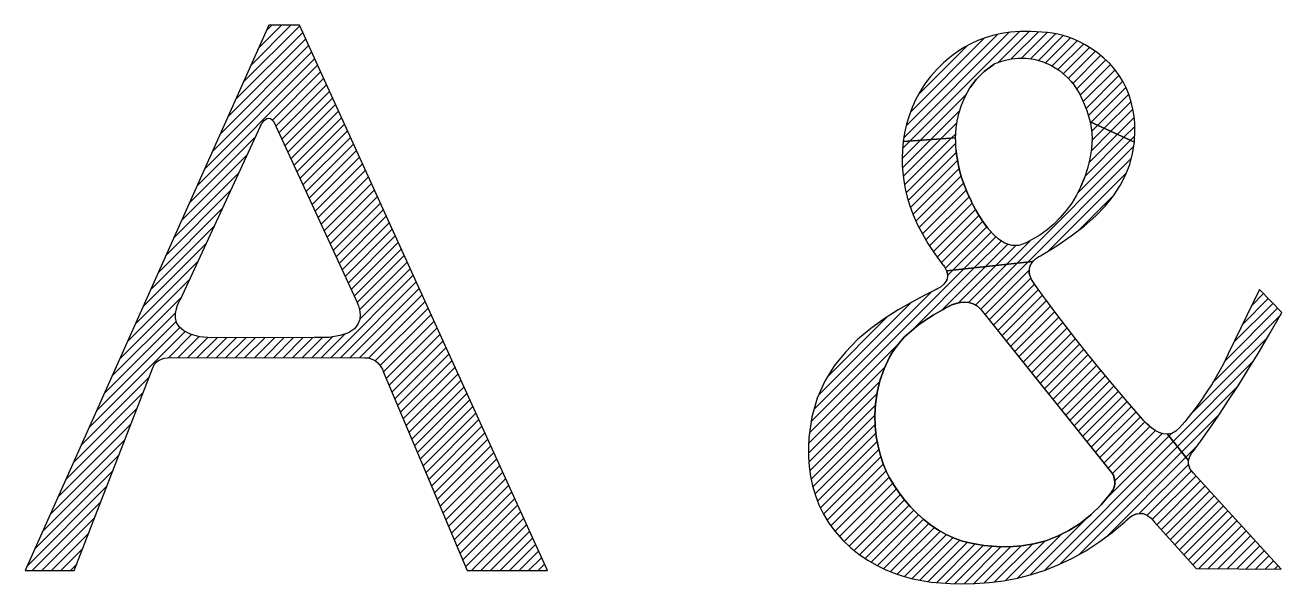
# Model space of a CAD drawing. Header units: millimetres. Extents: x 0 to 841, y 0 to 594.
# Drawn here: x 387.41 to 393.43, y 20.06 to 22.73 of the extents above; entities that cross this region are included whole.
import ezdxf

# ---------------------------------------------------------------- set-up
doc = ezdxf.new("R2010")
doc.units = ezdxf.units.MM
doc.header["$LTSCALE"] = 0.2
doc.layers.add('PTM', color=3, linetype='Continuous')
pattern_1 = [(45, (-113511.009, -7803.43), (-2.49451559, 2.49451559), [])]

# ---------------------------------------------------------------- blocks, each defined once
blk = doc.blocks.new('block森村-2')
at = {"linetype": 'Continuous'}
h = blk.add_hatch(dxfattribs=at)
h.set_pattern_fill('ANSI31', color=0, scale=1.111111, style=0)
h.set_pattern_definition(pattern_1)
h.paths.add_polyline_path([(8285.21, 993.73), (8286.33, 990.81), (8287.29, 987.82), (8288.06, 984.81), (8311.19, 974.27), (8311.47, 980.39), (8311.36, 984.07), (8311.02, 987.76), (8310.43, 991.44), (8309.58, 995.08), (8308.46, 998.68), (8307.06, 1002.19), (8305.36, 1005.62), (8303.34, 1008.95), (8301, 1012.15), (8298.31, 1015.2), (8295.27, 1018.09), (8291.87, 1020.8), (8288.64, 1023.04), (8285.54, 1024.95), (8282.55, 1026.55), (8279.64, 1027.9), (8276.81, 1028.99), (8274.01, 1029.86), (8271.25, 1030.55), (8268.49, 1031.06), (8265.71, 1031.45), (8262.89, 1031.71), (8260.01, 1031.89), (8257.06, 1032.02), (8251.56, 1032.02), (8246.44, 1031.66), (8241.68, 1030.97), (8237.25, 1029.97), (8233.13, 1028.73), (8229.31, 1027.25), (8225.77, 1025.59), (8222.48, 1023.76), (8219.42, 1021.81), (8216.57, 1019.78), (8213.92, 1017.69), (8211.44, 1015.59), (8207.87, 1012.19), (8204.63, 1008.56), (8201.74, 1004.73), (8199.17, 1000.72), (8196.93, 996.57), (8195.01, 992.3), (8193.4, 987.94), (8192.1, 983.52), (8191.1, 979.07), (8190.39, 974.6), (8217.76, 976.38), (8217.81, 978.68), (8218.05, 981.67), (8218.56, 985.22), (8219.44, 989.22), (8220.79, 993.52), (8222.7, 997.98), (8225.27, 1002.49), (8228.59, 1006.92), (8232.75, 1011.12), (8237.85, 1014.99), (8238.27, 1015.19), (8239.48, 1015.7), (8241.38, 1016.38), (8243.91, 1017.08), (8246.98, 1017.69), (8250.5, 1018.05), (8254.4, 1018.04), (8258.59, 1017.52), (8263, 1016.35), (8267.53, 1014.4), (8272.11, 1011.54), (8276.66, 1007.61), (8278.18, 1005.92), (8279.7, 1003.93), (8281.19, 1001.68), (8282.62, 999.2), (8283.97, 996.53)])
h = blk.add_hatch(dxfattribs=at)
h.set_pattern_fill('ANSI31', color=0, scale=1.111111, style=0)
h.set_pattern_definition(pattern_1)
h.paths.add_polyline_path([(8203.27, 921.18), (8206.85, 915.83), (8210.97, 910.34), (8211.36, 909.9), (8212, 909.01), (8212.55, 908.07), (8213.05, 906.96), (8258.17, 911.82), (8258.62, 912.37), (8259.6, 913.25), (8260.53, 913.93), (8261.32, 914.4), (8262.13, 914.82), (8270.59, 920), (8278.21, 925.19), (8284.95, 930.38), (8290.85, 935.57), (8295.94, 940.8), (8300.25, 946.1), (8303.81, 951.48), (8306.65, 956.97), (8308.81, 962.58), (8310.31, 968.34), (8311.19, 974.27), (8288.06, 984.81), (8288.63, 981.8), (8288.97, 978.85), (8289.06, 975.98), (8288.73, 970.64), (8287.96, 965.46), (8286.78, 960.45), (8285.21, 955.61), (8283.28, 950.98), (8281.01, 946.57), (8278.43, 942.39), (8275.58, 938.47), (8272.46, 934.79), (8269.12, 931.41), (8265.58, 928.33), (8261.86, 925.56), (8254.66, 921.57), (8250.81, 920.24), (8247.1, 920.28), (8243.57, 921.46), (8240.25, 923.53), (8237.18, 926.27), (8234.4, 929.42), (8231.94, 932.74), (8229.85, 936), (8228.15, 938.95), (8226.9, 941.36), (8226.12, 942.97), (8225.85, 943.57), (8223.92, 947.58), (8222.34, 951.48), (8221.05, 955.23), (8220.04, 958.77), (8219.26, 962.06), (8218.69, 965.06), (8218.3, 967.71), (8218.05, 969.99), (8217.91, 971.85), (8217.85, 973.23), (8217.84, 974.09), (8217.84, 974.38), (8217.8, 974.9), (8217.76, 976.38), (8190.39, 974.6), (8189.97, 970.16), (8189.83, 965.78), (8189.91, 962.04), (8190.17, 958.16), (8190.65, 954.11), (8191.39, 949.89), (8192.42, 945.5), (8193.78, 940.95), (8195.51, 936.25), (8197.64, 931.38)])
h = blk.add_hatch(dxfattribs=at)
h.set_pattern_fill('ANSI31', color=0, scale=1.111111, style=0)
h.set_pattern_definition(pattern_1)
h.paths.add_polyline_path([(8141.01, 819.92), (8140.79, 814.89), (8140.85, 809.82), (8141.22, 804.73), (8141.92, 799.65), (8142.99, 794.62), (8144.45, 789.62), (8146.33, 784.73), (8148.66, 779.93), (8151.47, 775.27), (8154.77, 770.76), (8158.61, 766.43), (8163.01, 762.3), (8167.4, 758.84), (8171.86, 755.81), (8176.38, 753.19), (8180.97, 750.93), (8185.63, 749.02), (8190.36, 747.46), (8195.16, 746.19), (8200.03, 745.19), (8204.97, 744.46), (8209.99, 743.95), (8215.08, 743.64), (8220.24, 743.51), (8227.81, 743.63), (8235.31, 744.16), (8242.74, 745.11), (8250.1, 746.51), (8257.39, 748.36), (8264.61, 750.71), (8271.75, 753.55), (8278.81, 756.91), (8285.8, 760.81), (8292.71, 765.26), (8299.53, 770.29), (8306.18, 775.84), (8307.41, 777.1), (8309.41, 778.68), (8312.18, 780.07), (8315.53, 780.4), (8318.12, 779.28), (8319.92, 777.87), (8321.69, 775.74), (8343.49, 751.5), (8387.9, 751.11), (8342.12, 801.38), (8340.32, 803.34), (8339.43, 806), (8339.57, 807.91), (8328.47, 821.68), (8326.27, 821.87), (8324.13, 822.57), (8322.12, 823.6), (8320.29, 824.85), (8318, 826.74), (8315.98, 828.89), (8315.47, 829.52), (8307.38, 838.81), (8299.76, 847.8), (8292.64, 856.4), (8286.08, 864.51), (8280.12, 872.03), (8274.81, 878.85), (8270.18, 884.89), (8266.3, 890.06), (8263.19, 894.24), (8260.92, 897.35), (8259.13, 899.83), (8257.51, 902.44), (8256.24, 905.67), (8256.52, 909.21), (8258.01, 911.81), (8213.05, 906.96), (8213.62, 904.94), (8213.22, 902.08), (8211.59, 899.94), (8209.86, 898.51), (8207.32, 897.1), (8201.76, 894.3), (8194.86, 890.64), (8187.71, 886.55), (8180.49, 881.97), (8173.37, 876.82), (8166.52, 871.05), (8160.12, 864.59), (8154.35, 857.4), (8149.38, 849.39), (8145.38, 840.52), (8142.53, 830.71)])
h.paths.add_polyline_path([(8175.72, 825.86), (8175.56, 831.51), (8175.89, 837.38), (8176.75, 843.41), (8178.23, 849.53), (8180.36, 855.73), (8183.23, 861.94), (8184.91, 864.83), (8186.8, 867.52), (8188.87, 870.07), (8191.11, 872.46), (8193.47, 874.69), (8195.92, 876.77), (8198.44, 878.71), (8200.98, 880.52), (8203.53, 882.21), (8206.04, 883.76), (8208.49, 885.21), (8210.84, 886.55), (8212.34, 887.54), (8215.29, 889.05), (8218.08, 889.99), (8220.2, 890.45), (8222.43, 890.63), (8224.71, 890.44), (8226.96, 889.77), (8229.14, 888.53), (8231.19, 886.62), (8300.21, 800.28), (8300.98, 797.62), (8300.9, 795.13), (8300.17, 792.76), (8298.96, 790.94), (8293.8, 784.85), (8288.41, 779.59), (8282.81, 775.1), (8277.01, 771.37), (8271.04, 768.37), (8264.91, 766.05), (8258.64, 764.37), (8252.25, 763.34), (8245.75, 762.88), (8239.18, 762.98), (8232.54, 763.6), (8225.85, 764.71), (8221.4, 765.83), (8217.06, 767.37), (8212.85, 769.31), (8208.78, 771.61), (8204.87, 774.22), (8201.14, 777.14), (8197.59, 780.3), (8194.25, 783.71), (8191.13, 787.3), (8188.24, 791.05), (8185.6, 794.94), (8183.23, 798.92), (8181.51, 802.33), (8179.89, 806.23), (8178.44, 810.59), (8177.22, 815.35), (8176.29, 820.45)], flags=16)
h = blk.add_hatch(dxfattribs=at)
h.set_pattern_fill('ANSI31', color=0, scale=1.111111, style=0)
h.set_pattern_definition(pattern_1)
h.paths.add_polyline_path([(8351.8, 848.04), (8348.96, 843.59), (8346.22, 839.55), (8343.64, 835.95), (8341.29, 832.83), (8339.22, 830.21), (8337.51, 828.11), (8336.2, 826.59), (8335.38, 825.65), (8335.09, 825.33), (8332.93, 823.27), (8330.72, 822.1), (8328.47, 821.68), (8339.57, 807.91), (8339.84, 809.04), (8340.23, 810.05), (8340.69, 810.94), (8341.14, 811.67), (8341.54, 812.22), (8341.83, 812.57), (8341.93, 812.68), (8342.38, 813.27), (8343.67, 815.03), (8345.75, 817.88), (8348.53, 821.78), (8351.96, 826.7), (8355.97, 832.56), (8360.48, 839.35), (8365.43, 846.99), (8370.76, 855.44), (8376.39, 864.65), (8382.26, 874.58), (8388.3, 885.15), (8376.69, 897.16), (8360.3, 863.55), (8357.53, 858.05), (8354.68, 852.86)])
at = {"color": 0, "linetype": 'Continuous'}
for p, q in [((7841.39, 996.43), (7876.46, 1031.5)), ((7845.43, 1005.45), (7874.9, 1034.92)), ((7849.46, 1014.48), (7870.3, 1035.31)), ((7853.5, 1023.5), (7865.31, 1035.31)), ((7857.54, 1032.53), (7860.32, 1035.31)), ((8246.44, 1031.66), (8241.68, 1030.97)), ((8251.56, 1032.02), (8246.44, 1031.66)), ((8257.06, 1032.02), (8251.56, 1032.02)), ((8260.01, 1031.89), (8257.06, 1032.02)), ((8262.89, 1031.71), (8260.01, 1031.89)), ((8265.71, 1031.45), (8262.89, 1031.71)), ((8268.49, 1031.06), (8265.71, 1031.45)), ((7837.35, 987.4), (7878.02, 1028.07)), ((8225.77, 1025.59), (8222.48, 1023.76)), ((8229.31, 1027.25), (8225.77, 1025.59)), ((8233.13, 1028.73), (8229.31, 1027.25)), ((8237.25, 1029.97), (8233.13, 1028.73)), ((8241.68, 1030.97), (8237.25, 1029.97)), ((8271.25, 1030.55), (8268.49, 1031.06)), ((8274.01, 1029.86), (8271.25, 1030.55)), ((8276.81, 1028.99), (8274.01, 1029.86)), ((8279.64, 1027.9), (8276.81, 1028.99)), ((8282.55, 1026.55), (8279.64, 1027.9)), ((8285.54, 1024.95), (8282.55, 1026.55)), ((8288.64, 1023.04), (8285.54, 1024.95)), ((7829.28, 969.35), (7881.15, 1021.21)), ((7833.32, 978.37), (7879.58, 1024.64)), ((8216.57, 1019.78), (8213.92, 1017.69)), ((8219.42, 1021.81), (8216.57, 1019.78)), ((8222.48, 1023.76), (8219.42, 1021.81)), ((8291.87, 1020.8), (8288.64, 1023.04)), ((8295.27, 1018.09), (8291.87, 1020.8)), ((7821.2, 951.29), (7884.27, 1014.36)), ((7825.24, 960.32), (7882.71, 1017.79)), ((8207.87, 1012.19), (8204.63, 1008.56)), ((8211.44, 1015.59), (8207.87, 1012.19)), ((8213.92, 1017.69), (8211.44, 1015.59)), ((8237.85, 1014.99), (8232.75, 1011.12)), ((8232.75, 1011.12), (8237.85, 1014.99)), ((8238.27, 1015.19), (8237.85, 1014.99)), ((8237.85, 1014.99), (8238.27, 1015.19)), ((8238.27, 1015.19), (8239.48, 1015.7)), ((8239.48, 1015.7), (8241.38, 1016.38)), ((8241.38, 1016.38), (8243.91, 1017.08)), ((8243.91, 1017.08), (8246.98, 1017.69)), ((8246.98, 1017.69), (8250.5, 1018.05)), ((8250.5, 1018.05), (8254.4, 1018.04)), ((8254.4, 1018.04), (8258.59, 1017.52)), ((8258.59, 1017.52), (8263, 1016.35)), ((8263, 1016.35), (8267.53, 1014.4)), ((8267.53, 1014.4), (8272.11, 1011.54)), ((8298.31, 1015.2), (8295.27, 1018.09)), ((8301, 1012.15), (8298.31, 1015.2)), ((8303.34, 1008.95), (8301, 1012.15)), ((7860.63, 985.73), (7885.83, 1010.93)), ((7862.46, 982.57), (7887.39, 1007.51)), ((8204.63, 1008.56), (8201.74, 1004.73)), ((8225.27, 1002.49), (8228.59, 1006.92)), ((8228.59, 1006.92), (8225.27, 1002.49)), ((8232.75, 1011.12), (8228.59, 1006.92)), ((8228.59, 1006.92), (8232.75, 1011.12)), ((8272.11, 1011.54), (8276.66, 1007.61)), ((8276.66, 1007.61), (8272.11, 1011.54)), ((8278.18, 1005.92), (8276.66, 1007.61)), ((8276.66, 1007.61), (8278.18, 1005.92)), ((8278.18, 1005.92), (8279.7, 1003.93)), ((8305.36, 1005.62), (8303.34, 1008.95)), ((8307.06, 1002.19), (8305.36, 1005.62)), ((7864.03, 979.15), (7888.95, 1004.08)), ((7865.6, 975.74), (7890.52, 1000.65)), ((8199.17, 1000.72), (8196.93, 996.57)), ((8201.74, 1004.73), (8199.17, 1000.72)), ((8222.7, 997.98), (8225.27, 1002.49)), ((8279.7, 1003.93), (8281.19, 1001.68)), ((8281.19, 1001.68), (8282.62, 999.2)), ((8282.62, 999.2), (8283.97, 996.53)), ((8308.46, 998.68), (8307.06, 1002.19)), ((8309.58, 995.08), (8308.46, 998.68)), ((7867.18, 972.32), (7892.08, 997.22)), ((7868.75, 968.91), (7893.64, 993.8)), ((8195.01, 992.3), (8193.4, 987.94)), ((8196.93, 996.57), (8195.01, 992.3)), ((8219.44, 989.22), (8220.79, 993.52)), ((8220.79, 993.52), (8222.7, 997.98)), ((8283.97, 996.53), (8285.21, 993.73)), ((8285.21, 993.73), (8286.33, 990.81)), ((8310.43, 991.44), (8309.58, 995.08)), ((7855.65, 984.65), (7856.28, 985.43)), ((7856.28, 985.43), (7857.01, 986.11)), ((7857.01, 986.11), (7857.81, 986.59)), ((7857.81, 986.59), (7858.68, 986.77)), ((7858.68, 986.77), (7859.6, 986.55)), ((7859.6, 986.55), (7860.55, 985.83)), ((7860.55, 985.83), (7861.51, 984.53)), ((7870.33, 965.49), (7895.2, 990.37)), ((7871.9, 962.08), (7896.76, 986.94)), ((8193.4, 987.94), (8192.1, 983.52)), ((8218.56, 985.22), (8219.44, 989.22)), ((8286.33, 990.81), (8287.29, 987.82)), ((8287.29, 987.82), (8288.06, 984.81)), ((8311.02, 987.76), (8310.43, 991.44)), ((8311.36, 984.07), (8311.02, 987.76)), ((7812.55, 892.08), (7854.41, 982.54)), ((7854.41, 982.54), (7854.5, 982.73)), ((7854.5, 982.73), (7854.74, 983.2)), ((7854.74, 983.2), (7855.13, 983.88)), ((7855.13, 983.88), (7855.65, 984.65)), ((7861.51, 984.53), (7862.48, 982.52)), ((7862.48, 982.52), (7904.17, 892.08)), ((7873.48, 958.67), (7898.32, 983.51)), ((7875.05, 955.25), (7899.89, 980.09)), ((8191.1, 979.07), (8190.39, 974.6)), ((8192.1, 983.52), (8191.1, 979.07)), ((8217.81, 978.68), (8218.05, 981.67)), ((8218.05, 981.67), (8218.56, 985.22)), ((8288.06, 984.81), (8288.63, 981.8)), ((8288.06, 984.81), (8311.19, 974.27)), ((8288.63, 981.8), (8288.97, 978.85)), ((8288.97, 978.85), (8289.06, 975.98)), ((8311.19, 974.27), (8311.47, 980.39)), ((8311.47, 980.39), (8311.36, 984.07)), ((7817.17, 942.27), (7851.8, 976.9)), ((7876.62, 951.84), (7901.45, 976.66)), ((7878.2, 948.42), (7903.01, 973.23)), ((8190.39, 974.6), (8189.97, 970.16)), ((8190.39, 974.6), (8217.76, 976.38)), ((8217.76, 976.38), (8217.81, 978.68)), ((8217.8, 974.9), (8217.76, 976.38)), ((8217.84, 974.38), (8217.8, 974.9)), ((8217.84, 974.09), (8217.84, 974.38)), ((8217.85, 973.23), (8217.84, 974.09)), ((8217.91, 971.85), (8217.85, 973.23)), ((8289.06, 975.98), (8288.73, 970.64)), ((8310.31, 968.34), (8311.19, 974.27)), ((7813.13, 933.24), (7847.51, 967.62)), ((7879.77, 945.01), (7904.57, 969.8)), ((7881.35, 941.59), (7906.13, 966.38)), ((8189.97, 970.16), (8189.83, 965.78)), ((8189.83, 965.78), (8189.91, 962.04)), ((8218.05, 969.99), (8217.91, 971.85)), ((8218.3, 967.71), (8218.05, 969.99)), ((8218.05, 969.99), (8218.3, 967.71)), ((8218.3, 967.71), (8218.69, 965.06)), ((8218.69, 965.06), (8218.3, 967.71)), ((8288.73, 970.64), (8287.96, 965.46)), ((8308.81, 962.58), (8310.31, 968.34)), ((7882.92, 938.18), (7907.69, 962.95)), ((7884.5, 934.76), (7909.26, 959.52)), ((8189.91, 962.04), (8190.17, 958.16)), ((8218.69, 965.06), (8219.26, 962.06)), ((8219.26, 962.06), (8218.69, 965.06)), ((8220.04, 958.77), (8219.26, 962.06)), ((8219.26, 962.06), (8220.04, 958.77)), ((8286.78, 960.45), (8285.21, 955.61)), ((8287.96, 965.46), (8286.78, 960.45)), ((8306.65, 956.97), (8308.81, 962.58)), ((7809.09, 924.21), (7843.21, 958.33)), ((7886.07, 931.35), (7910.82, 956.1)), ((7887.65, 927.93), (7912.38, 952.67)), ((8190.17, 958.16), (8190.65, 954.11)), ((8190.65, 954.11), (8191.39, 949.89)), ((8220.04, 958.77), (8221.05, 955.23)), ((8221.05, 955.23), (8220.04, 958.77)), ((8221.05, 955.23), (8222.34, 951.48)), ((8222.34, 951.48), (8221.05, 955.23)), ((8283.28, 950.98), (8285.21, 955.61)), ((8285.21, 955.61), (8283.28, 950.98)), ((8303.81, 951.48), (8306.65, 956.97)), ((7805.05, 915.19), (7838.91, 949.04)), ((7889.22, 924.52), (7913.94, 949.24)), ((8191.39, 949.89), (8192.42, 945.5)), ((8222.34, 951.48), (8223.92, 947.58)), ((8223.92, 947.58), (8222.34, 951.48)), ((8223.92, 947.58), (8225.85, 943.57)), ((8225.85, 943.57), (8223.92, 947.58)), ((8281.01, 946.57), (8278.43, 942.39)), ((8283.28, 950.98), (8281.01, 946.57)), ((8295.94, 940.8), (8300.25, 946.1)), ((8300.25, 946.1), (8303.81, 951.48)), ((7801.02, 906.16), (7834.61, 939.76)), ((7890.79, 921.1), (7915.5, 945.81)), ((7892.37, 917.69), (7917.06, 942.39)), ((8192.42, 945.5), (8193.78, 940.95)), ((8193.78, 940.95), (8195.51, 936.25)), ((8225.85, 943.57), (8226.12, 942.97)), ((8226.12, 942.97), (8225.85, 943.57)), ((8226.12, 942.97), (8226.9, 941.36)), ((8226.9, 941.36), (8226.12, 942.97)), ((8226.9, 941.36), (8228.15, 938.95)), ((8228.15, 938.95), (8226.9, 941.36)), ((8278.43, 942.39), (8275.58, 938.47)), ((8290.85, 935.57), (8295.94, 940.8)), ((7893.94, 914.27), (7918.63, 938.96)), ((7895.52, 910.86), (7920.19, 935.53)), ((8195.51, 936.25), (8197.64, 931.38)), ((8228.15, 938.95), (8229.85, 936)), ((8229.85, 936), (8228.15, 938.95)), ((8229.85, 936), (8231.94, 932.74)), ((8231.94, 932.74), (8229.85, 936)), ((8272.46, 934.79), (8269.12, 931.41)), ((8275.58, 938.47), (8272.46, 934.79)), ((8284.95, 930.38), (8290.85, 935.57)), ((7796.98, 897.14), (7830.31, 930.47)), ((7897.09, 907.44), (7921.75, 932.1)), ((7898.67, 904.03), (7923.31, 928.68)), ((8197.64, 931.38), (8203.27, 921.18)), ((8231.94, 932.74), (8234.4, 929.42)), ((8234.4, 929.42), (8231.94, 932.74)), ((8237.18, 926.27), (8234.4, 929.42)), ((8234.4, 929.42), (8237.18, 926.27)), ((8240.25, 923.53), (8237.18, 926.27)), ((8265.58, 928.33), (8261.86, 925.56)), ((8269.12, 931.41), (8265.58, 928.33)), ((8278.21, 925.19), (8284.95, 930.38)), ((7792.94, 888.11), (7826.01, 921.18)), ((7900.24, 900.62), (7924.87, 925.25)), ((7901.81, 897.2), (7926.43, 921.82)), ((8203.27, 921.18), (8206.85, 915.83)), ((8243.57, 921.46), (8240.25, 923.53)), ((8247.1, 920.28), (8243.57, 921.46)), ((8250.81, 920.24), (8247.1, 920.28)), ((8254.66, 921.57), (8250.81, 920.24)), ((8261.86, 925.56), (8254.66, 921.57)), ((8262.07, 914.78), (8270.59, 920)), ((8270.59, 920), (8278.21, 925.19)), ((7903.39, 893.79), (7928, 918.39)), ((7905, 890.41), (7929.56, 914.97)), ((8206.85, 915.83), (8210.97, 910.34)), ((8258.62, 912.37), (8259.6, 913.25)), ((8259.6, 913.25), (8260.53, 913.93)), ((8260.53, 913.93), (8261.32, 914.4)), ((8261.32, 914.4), (8261.86, 914.68)), ((8261.86, 914.68), (8262.07, 914.78)), ((7788.9, 879.08), (7821.72, 911.89)), ((7906.22, 886.64), (7931.12, 911.54)), ((7906.3, 881.73), (7932.68, 908.11)), ((8210.97, 910.34), (8211.12, 910.17)), ((8211.12, 910.17), (8211.49, 909.71)), ((8211.49, 909.71), (8212, 909.01)), ((8212, 909.01), (8212.55, 908.07)), ((8212.55, 908.07), (8213.05, 906.96)), ((8213.05, 906.96), (8258.17, 911.82)), ((8213.05, 906.96), (8213.41, 905.69)), ((8256.31, 906.67), (8256.45, 908.43)), ((8256.63, 904.67), (8256.31, 906.67)), ((8256.45, 908.43), (8256.95, 909.96)), ((8256.95, 909.96), (8257.71, 911.28)), ((8257.71, 911.28), (8258.62, 912.37)), ((7784.87, 870.06), (7817.42, 902.61)), ((7891.18, 861.62), (7934.24, 904.68)), ((7896.17, 861.62), (7935.8, 901.26)), ((8212.71, 901.42), (8211.59, 899.94)), ((8213.33, 902.88), (8212.71, 901.42)), ((8213.53, 904.32), (8213.33, 902.88)), ((8213.41, 905.69), (8213.53, 904.32)), ((8257.51, 902.44), (8256.63, 904.67)), ((8259.05, 899.97), (8257.51, 902.44)), ((7901.16, 861.62), (7937.37, 897.83)), ((7906.14, 861.62), (7938.93, 894.4)), ((8201.76, 894.3), (8194.86, 890.64)), ((8208.24, 897.56), (8201.76, 894.3)), ((8209.86, 898.51), (8207.43, 897.16)), ((8211.59, 899.94), (8209.86, 898.51)), ((8259.52, 899.29), (8259.05, 899.97)), ((8260.92, 897.35), (8259.52, 899.29)), ((8263.19, 894.24), (8260.92, 897.35)), ((8266.3, 890.06), (8263.19, 894.24)), ((8376.69, 897.16), (8360.3, 863.55)), ((8388.3, 885.15), (8376.69, 897.16)), ((7780.83, 861.03), (7813.12, 893.32)), ((7810.01, 884.86), (7810.43, 887.12)), ((7810.43, 887.12), (7811.08, 889.1)), ((7811.08, 889.1), (7811.77, 890.67)), ((7811.77, 890.67), (7812.32, 891.71)), ((7812.32, 891.71), (7812.55, 892.08)), ((7904.17, 892.08), (7904.41, 891.67)), ((7904.41, 891.67), (7904.96, 890.51)), ((7904.96, 890.51), (7905.64, 888.78)), ((7905.64, 888.78), (7906.23, 886.61)), ((7910.93, 861.41), (7940.49, 890.98)), ((7914.44, 859.94), (7942.05, 887.55)), ((8194.86, 890.64), (8187.71, 886.55)), ((8270.18, 884.89), (8266.3, 890.06)), ((7772.76, 842.98), (7810.43, 880.65)), ((7776.79, 852), (7810.09, 885.3)), ((7810, 882.46), (7810.01, 884.86)), ((7810.58, 880.02), (7810, 882.46)), ((7906.29, 881.6), (7905.34, 879.07)), ((7906.23, 886.61), (7906.51, 884.17)), ((7906.51, 884.17), (7906.29, 881.6)), ((7916.97, 857.47), (7943.61, 884.12)), ((7918.71, 854.23), (7945.17, 880.69)), ((8180.49, 881.97), (8173.37, 876.82)), ((8187.71, 886.55), (8180.49, 881.97)), ((8274.81, 878.85), (8270.18, 884.89)), ((8382.26, 874.58), (8388.3, 885.15)), ((7764.68, 824.92), (7814.99, 875.23)), ((7768.72, 833.95), (7812.21, 877.45)), ((7811.95, 877.69), (7810.58, 880.02)), ((7814.28, 875.59), (7811.95, 877.69)), ((7817.76, 873.86), (7814.28, 875.59)), ((7822.57, 872.6), (7817.76, 873.86)), ((7886.19, 861.62), (7898.6, 874.03)), ((7900.46, 874.69), (7896.11, 873.15)), ((7903.47, 876.71), (7900.46, 874.69)), ((7905.34, 879.07), (7903.47, 876.71)), ((7920.19, 850.72), (7946.74, 877.27)), ((7921.66, 847.21), (7948.3, 873.84)), ((8173.37, 876.82), (8166.52, 871.05)), ((8280.12, 872.03), (8274.81, 878.85)), ((8376.39, 864.65), (8382.26, 874.58)), ((7806.32, 861.58), (7818.43, 873.68)), ((7811.38, 861.64), (7822.38, 872.65)), ((7816.37, 861.64), (7826.89, 872.16)), ((7821.35, 861.64), (7831.68, 871.97)), ((7828.9, 871.96), (7822.57, 872.6)), ((7826.34, 861.64), (7836.69, 871.99)), ((7882.53, 872.14), (7828.9, 871.96)), ((7831.33, 861.64), (7841.7, 872)), ((7836.32, 861.64), (7846.7, 872.02)), ((7841.3, 861.64), (7851.71, 872.04)), ((7846.29, 861.64), (7856.71, 872.06)), ((7851.28, 861.63), (7861.72, 872.07)), ((7856.27, 861.63), (7866.72, 872.09)), ((7861.26, 861.63), (7871.73, 872.11)), ((7866.24, 861.63), (7876.74, 872.12)), ((7871.23, 861.63), (7881.74, 872.14)), ((7876.22, 861.63), (7886.79, 872.2)), ((7881.21, 861.63), (7892.13, 872.55)), ((7890.2, 872.25), (7882.53, 872.14)), ((7896.11, 873.15), (7890.2, 872.25)), ((7923.14, 843.69), (7949.86, 870.41)), ((8166.52, 871.05), (8160.12, 864.59)), ((8286.08, 864.51), (8280.12, 872.03)), ((7924.62, 840.18), (7951.42, 866.98)), ((7926.1, 836.67), (7952.98, 863.56)), ((8160.12, 864.59), (8154.35, 857.4)), ((8292.64, 856.4), (8286.08, 864.51)), ((8360.3, 863.55), (8357.53, 858.05)), ((8370.76, 855.44), (8376.39, 864.65)), ((7927.57, 833.16), (7954.54, 860.13)), ((7929.05, 829.65), (7956.11, 856.7)), ((8154.35, 857.4), (8149.38, 849.39)), ((8299.76, 847.8), (8292.64, 856.4)), ((8357.53, 858.05), (8354.68, 852.86)), ((8365.43, 846.99), (8370.76, 855.44)), ((7760.64, 815.9), (7796.34, 851.6)), ((7930.53, 826.14), (7957.67, 853.27)), ((7932.01, 822.62), (7959.23, 849.85)), ((8149.38, 849.39), (8145.38, 840.52)), ((8307.38, 838.81), (8299.76, 847.8)), ((8351.8, 848.04), (8348.96, 843.59)), ((8354.68, 852.86), (8351.8, 848.04)), ((7756.61, 806.87), (7793.17, 843.44)), ((7933.48, 819.11), (7960.79, 846.42)), ((7934.96, 815.6), (7962.35, 842.99)), ((8348.96, 843.59), (8346.22, 839.55)), ((8360.48, 839.35), (8365.43, 846.99)), ((7752.57, 797.85), (7790.01, 835.28)), ((7936.44, 812.09), (7963.91, 839.56)), ((7937.92, 808.58), (7965.48, 836.14)), ((8145.38, 840.52), (8142.53, 830.71)), ((8315.47, 829.52), (8307.38, 838.81)), ((8343.64, 835.95), (8341.29, 832.83)), ((8346.22, 839.55), (8343.64, 835.95)), ((8355.97, 832.56), (8360.48, 839.35)), ((7939.39, 805.07), (7967.04, 832.71)), ((7940.87, 801.55), (7968.6, 829.28)), ((8142.53, 830.71), (8141.01, 819.92)), ((8315.69, 829.24), (8315.47, 829.52)), ((8316.34, 828.51), (8315.69, 829.24)), ((8317.35, 827.43), (8316.34, 828.51)), ((8337.51, 828.11), (8336.2, 826.59)), ((8339.22, 830.21), (8337.51, 828.11)), ((8341.29, 832.83), (8339.22, 830.21)), ((8351.96, 826.7), (8355.97, 832.56)), ((7748.53, 788.82), (7786.84, 827.13)), ((7942.35, 798.04), (7970.16, 825.86)), ((7943.83, 794.53), (7971.72, 822.43)), ((8318.69, 826.17), (8317.35, 827.43)), ((8320.29, 824.85), (8318.69, 826.17)), ((8322.12, 823.6), (8320.29, 824.85)), ((8324.13, 822.57), (8322.12, 823.6)), ((8326.27, 821.87), (8324.13, 822.57)), ((8328.47, 821.68), (8326.27, 821.87)), ((8330.72, 822.1), (8328.47, 821.68)), ((8328.47, 821.68), (8339.57, 807.91)), ((8332.93, 823.27), (8330.72, 822.1)), ((8335.09, 825.33), (8332.93, 823.27)), ((8335.38, 825.65), (8335.09, 825.33)), ((8336.2, 826.59), (8335.38, 825.65)), ((8345.75, 817.88), (8348.53, 821.78)), ((8348.53, 821.78), (8351.96, 826.7)), ((7744.49, 779.79), (7783.67, 818.97)), ((7945.3, 791.02), (7973.28, 819)), ((7946.78, 787.51), (7974.85, 815.57)), ((8141.01, 819.92), (8140.79, 814.89)), ((8140.79, 814.89), (8140.85, 809.82)), ((8342.38, 813.27), (8343.67, 815.03)), ((8343.67, 815.03), (8345.75, 817.88)), ((7740.46, 770.77), (7780.51, 810.82)), ((7948.26, 784), (7976.41, 812.15)), ((7949.74, 780.48), (7977.97, 808.72)), ((8140.85, 809.82), (8141.22, 804.73)), ((8339.57, 807.91), (8339.84, 809.04)), ((8339.84, 809.04), (8340.23, 810.05)), ((8340.23, 810.05), (8340.69, 810.94)), ((8340.69, 810.94), (8341.14, 811.67)), ((8341.14, 811.67), (8341.54, 812.22)), ((8341.54, 812.22), (8341.83, 812.57)), ((8341.83, 812.57), (8341.93, 812.68)), ((8341.93, 812.68), (8342.38, 813.27)), ((7736.42, 761.74), (7777.34, 802.66)), ((7951.21, 776.97), (7979.53, 805.29)), ((7952.69, 773.46), (7981.09, 801.86)), ((8141.22, 804.73), (8141.92, 799.65)), ((8339.48, 806.68), (8339.57, 807.91)), ((8339.63, 805.4), (8339.48, 806.68)), ((8340.08, 804.06), (8339.63, 805.4)), ((8340.89, 802.72), (8340.08, 804.06)), ((8342.12, 801.38), (8340.89, 802.72)), ((7954.17, 769.95), (7982.65, 798.44)), ((7955.65, 766.44), (7984.22, 795.01)), ((8141.92, 799.65), (8142.99, 794.62)), ((8387.9, 751.11), (8342.12, 801.38)), ((7732.38, 752.71), (7774.17, 794.51)), ((7957.12, 762.93), (7985.78, 791.58)), ((8142.99, 794.62), (8144.45, 789.62)), ((8144.45, 789.62), (8146.33, 784.73)), ((7735.15, 750.49), (7771.01, 786.35)), ((7958.6, 759.41), (7987.34, 788.15)), ((7960.08, 755.9), (7988.9, 784.73)), ((8146.33, 784.73), (8148.66, 779.93)), ((7740.14, 750.49), (7767.84, 778.2)), ((7961.56, 752.39), (7990.46, 781.3)), ((7964.64, 750.49), (7992.02, 777.87)), ((8148.66, 779.93), (8151.47, 775.27)), ((8151.47, 775.27), (8154.77, 770.76)), ((8299.53, 770.29), (8306.28, 775.92)), ((8306.28, 775.92), (8306.45, 776.11)), ((8306.45, 776.11), (8306.93, 776.61)), ((8306.93, 776.61), (8307.7, 777.33)), ((8307.7, 777.33), (8308.71, 778.13)), ((8308.71, 778.13), (8309.94, 778.95)), ((8309.94, 778.95), (8311.35, 779.65)), ((8311.35, 779.65), (8312.91, 780.14)), ((8312.91, 780.14), (8314.58, 780.3)), ((8314.58, 780.3), (8316.33, 780.06)), ((8316.33, 780.06), (8318.12, 779.28)), ((8318.12, 779.28), (8319.92, 777.87)), ((8319.92, 777.87), (8321.69, 775.74)), ((8321.69, 775.74), (8343.49, 751.5)), ((7745.12, 750.49), (7764.67, 770.04)), ((7969.63, 750.49), (7993.59, 774.44)), ((7974.62, 750.49), (7995.15, 771.02)), ((8154.77, 770.76), (8158.61, 766.43)), ((8292.71, 765.26), (8299.53, 770.29)), ((7979.61, 750.49), (7996.71, 767.59)), ((7984.6, 750.49), (7998.27, 764.16)), ((8158.61, 766.43), (8163.01, 762.3)), ((8163.01, 762.3), (8167.4, 758.84)), ((8285.8, 760.81), (8292.71, 765.26)), ((7750.11, 750.49), (7761.51, 761.88)), ((7989.59, 750.49), (7999.83, 760.74)), ((7994.58, 750.49), (8001.39, 757.31)), ((8167.4, 758.84), (8171.86, 755.81)), ((8171.86, 755.81), (8176.38, 753.19)), ((8271.75, 753.55), (8278.81, 756.91)), ((8278.81, 756.91), (8285.8, 760.81)), ((7755.1, 750.49), (7758.34, 753.73)), ((7999.57, 750.49), (8002.96, 753.88)), ((8176.38, 753.19), (8180.97, 750.93)), ((8180.97, 750.93), (8185.63, 749.02)), ((8185.63, 749.02), (8190.36, 747.46)), ((8257.39, 748.36), (8264.61, 750.71)), ((8264.61, 750.71), (8271.75, 753.55)), ((8343.49, 751.5), (8387.9, 751.11)), ((8190.36, 747.46), (8195.16, 746.19)), ((8195.16, 746.19), (8200.03, 745.19)), ((8200.03, 745.19), (8204.97, 744.46)), ((8204.97, 744.46), (8209.99, 743.95)), ((8209.99, 743.95), (8215.08, 743.64)), ((8215.08, 743.64), (8220.24, 743.51)), ((8220.24, 743.51), (8227.81, 743.63)), ((8227.81, 743.63), (8235.31, 744.16)), ((8235.31, 744.16), (8242.74, 745.11)), ((8242.74, 745.11), (8250.1, 746.51)), ((8250.1, 746.51), (8257.39, 748.36))]:
    blk.add_line(p, q, dxfattribs=at)
for points in [[(7914.71, 859.76), (7915.7, 858.94), (7916.53, 858.05), (7917.21, 857.15), (7917.74, 856.32), (7918.14, 855.57), (7918.41, 854.98), (7918.56, 854.59), (7918.61, 854.45), (7962.36, 750.49), (8004.5, 750.49), (7874.72, 1035.31), (7858.78, 1035.31), (7731.39, 750.49), (7757.08, 750.49), (7798.39, 856.86), (7798.41, 856.94), (7798.49, 857.21), (7798.65, 857.61), (7798.92, 858.09), (7799.32, 858.66), (7799.87, 859.25), (7800.6, 859.83), (7801.52, 860.4), (7802.67, 860.9), (7804.07, 861.29), (7805.73, 861.55), (7807.69, 861.65), (7908.94, 861.62), (7910.67, 861.48), (7912.21, 861.09), (7913.55, 860.51)], [(8307.06, 1002.19), (8305.36, 1005.62), (8303.34, 1008.95), (8301, 1012.15), (8298.31, 1015.2), (8295.27, 1018.09), (8291.87, 1020.8), (8288.64, 1023.04), (8285.54, 1024.95), (8282.55, 1026.55), (8279.64, 1027.9), (8276.81, 1028.99), (8274.01, 1029.86), (8271.25, 1030.55), (8268.49, 1031.06), (8265.71, 1031.45), (8262.89, 1031.71), (8260.01, 1031.89), (8257.06, 1032.02), (8251.56, 1032.02), (8246.44, 1031.66), (8241.68, 1030.97), (8237.25, 1029.97), (8233.13, 1028.73), (8229.31, 1027.25), (8225.77, 1025.59), (8222.48, 1023.76), (8219.42, 1021.81), (8216.57, 1019.78), (8213.92, 1017.69), (8211.44, 1015.59), (8207.87, 1012.19), (8204.63, 1008.56), (8201.74, 1004.73), (8199.17, 1000.72), (8196.93, 996.57), (8195.01, 992.3), (8193.4, 987.94), (8192.1, 983.52), (8191.1, 979.07), (8190.39, 974.6), (8217.76, 976.38), (8217.81, 978.68), (8218.05, 981.67), (8218.56, 985.22), (8219.44, 989.22), (8220.79, 993.52), (8222.7, 997.98), (8225.27, 1002.49), (8228.59, 1006.92), (8232.75, 1011.12), (8237.85, 1014.99), (8238.27, 1015.19), (8239.48, 1015.7), (8241.38, 1016.38), (8243.91, 1017.08), (8246.98, 1017.69), (8250.5, 1018.05), (8254.4, 1018.04), (8258.59, 1017.52), (8263, 1016.35), (8267.53, 1014.4), (8272.11, 1011.54), (8276.66, 1007.61), (8278.18, 1005.92), (8279.7, 1003.93), (8281.19, 1001.68), (8282.62, 999.2), (8283.97, 996.53), (8285.21, 993.73), (8286.33, 990.81), (8287.29, 987.82), (8288.06, 984.81), (8311.19, 974.27), (8311.47, 980.39), (8311.36, 984.07), (8311.02, 987.76), (8310.43, 991.44), (8309.58, 995.08), (8308.46, 998.68)], [(8231.94, 932.74), (8229.85, 936), (8228.15, 938.95), (8226.9, 941.36), (8226.12, 942.97), (8225.85, 943.57), (8223.92, 947.58), (8222.34, 951.48), (8221.05, 955.23), (8220.04, 958.77), (8219.26, 962.06), (8218.69, 965.06), (8218.3, 967.71), (8218.05, 969.99), (8217.91, 971.85), (8217.85, 973.23), (8217.84, 974.09), (8217.84, 974.38), (8217.8, 974.9), (8217.76, 976.38), (8190.39, 974.6), (8189.97, 970.16), (8189.83, 965.78), (8189.91, 962.04), (8190.17, 958.16), (8190.65, 954.11), (8191.39, 949.89), (8192.42, 945.5), (8193.78, 940.95), (8195.51, 936.25), (8197.64, 931.38), (8203.27, 921.18), (8206.85, 915.83), (8210.97, 910.34), (8211.36, 909.9), (8212, 909.01), (8212.55, 908.07), (8213.05, 906.96), (8258.17, 911.82), (8258.62, 912.37), (8259.6, 913.25), (8260.53, 913.93), (8261.32, 914.4), (8262.13, 914.82), (8270.59, 920), (8278.21, 925.19), (8284.95, 930.38), (8290.85, 935.57), (8295.94, 940.8), (8300.25, 946.1), (8303.81, 951.48), (8306.65, 956.97), (8308.81, 962.58), (8310.31, 968.34), (8311.19, 974.27), (8288.06, 984.81), (8288.63, 981.8), (8288.97, 978.85), (8289.06, 975.98), (8288.73, 970.64), (8287.96, 965.46), (8286.78, 960.45), (8285.21, 955.61), (8283.28, 950.98), (8281.01, 946.57), (8278.43, 942.39), (8275.58, 938.47), (8272.46, 934.79), (8269.12, 931.41), (8265.58, 928.33), (8261.86, 925.56), (8254.66, 921.57), (8250.81, 920.24), (8247.1, 920.28), (8243.57, 921.46), (8240.25, 923.53), (8237.18, 926.27), (8234.4, 929.42)], [(8320.29, 824.85), (8318, 826.74), (8315.98, 828.89), (8315.47, 829.52), (8307.38, 838.81), (8299.76, 847.8), (8292.64, 856.4), (8286.08, 864.51), (8280.12, 872.03), (8274.81, 878.85), (8270.18, 884.89), (8266.3, 890.06), (8263.19, 894.24), (8260.92, 897.35), (8259.13, 899.83), (8257.51, 902.44), (8256.24, 905.67), (8256.52, 909.21), (8258.01, 911.81), (8213.05, 906.96), (8213.62, 904.94), (8213.22, 902.08), (8211.59, 899.94), (8209.86, 898.51), (8207.32, 897.1), (8201.76, 894.3), (8194.86, 890.64), (8187.71, 886.55), (8180.49, 881.97), (8173.37, 876.82), (8166.52, 871.05), (8160.12, 864.59), (8154.35, 857.4), (8149.38, 849.39), (8145.38, 840.52), (8142.53, 830.71), (8141.01, 819.92), (8140.79, 814.89), (8140.85, 809.82), (8141.22, 804.73), (8141.92, 799.65), (8142.99, 794.62), (8144.45, 789.62), (8146.33, 784.73), (8148.66, 779.93), (8151.47, 775.27), (8154.77, 770.76), (8158.61, 766.43), (8163.01, 762.3), (8167.4, 758.84), (8171.86, 755.81), (8176.38, 753.19), (8180.97, 750.93), (8185.63, 749.02), (8190.36, 747.46), (8195.16, 746.19), (8200.03, 745.19), (8204.97, 744.46), (8209.99, 743.95), (8215.08, 743.64), (8220.24, 743.51), (8227.81, 743.63), (8235.31, 744.16), (8242.74, 745.11), (8250.1, 746.51), (8257.39, 748.36), (8264.61, 750.71), (8271.75, 753.55), (8278.81, 756.91), (8285.8, 760.81), (8292.71, 765.26), (8299.53, 770.29), (8306.18, 775.84), (8307.41, 777.1), (8309.41, 778.68), (8312.18, 780.07), (8315.53, 780.4), (8318.12, 779.28), (8319.92, 777.87), (8321.69, 775.74), (8343.49, 751.5), (8387.9, 751.11), (8342.12, 801.38), (8340.32, 803.34), (8339.43, 806), (8339.57, 807.91), (8328.47, 821.68), (8326.27, 821.87), (8324.13, 822.57), (8322.12, 823.6)], [(8365.43, 846.99), (8370.76, 855.44), (8376.39, 864.65), (8382.26, 874.58), (8388.3, 885.15), (8376.69, 897.16), (8360.3, 863.55), (8357.53, 858.05), (8354.68, 852.86), (8351.8, 848.04), (8348.96, 843.59), (8346.22, 839.55), (8343.64, 835.95), (8341.29, 832.83), (8339.22, 830.21), (8337.51, 828.11), (8336.2, 826.59), (8335.38, 825.65), (8335.09, 825.33), (8332.93, 823.27), (8330.72, 822.1), (8328.47, 821.68), (8339.57, 807.91), (8339.84, 809.04), (8340.23, 810.05), (8340.69, 810.94), (8341.14, 811.67), (8341.54, 812.22), (8341.83, 812.57), (8341.93, 812.68), (8342.38, 813.27), (8343.67, 815.03), (8345.75, 817.88), (8348.53, 821.78), (8351.96, 826.7), (8355.97, 832.56), (8360.48, 839.35)], [(8226.96, 889.77), (8229.14, 888.53), (8231.19, 886.62), (8229.14, 888.53), (8226.96, 889.77), (8224.71, 890.44), (8222.43, 890.63), (8220.2, 890.45), (8218.08, 889.99), (8216.12, 889.33), (8214.38, 888.58), (8212.92, 887.84), (8211.81, 887.19), (8211.09, 886.72), (8210.84, 886.55), (8208.49, 885.21), (8206.04, 883.76), (8203.53, 882.21), (8200.98, 880.52), (8198.44, 878.71), (8195.92, 876.77), (8193.47, 874.69), (8191.11, 872.46), (8188.87, 870.07), (8186.8, 867.52), (8184.91, 864.83), (8183.23, 861.94), (8180.36, 855.73), (8178.23, 849.53), (8176.75, 843.41), (8175.89, 837.38), (8175.56, 831.51), (8175.72, 825.86), (8176.29, 820.45), (8177.22, 815.35), (8178.44, 810.59), (8179.89, 806.23), (8181.51, 802.33), (8183.23, 798.92), (8185.6, 794.94), (8188.24, 791.05), (8191.13, 787.3), (8194.25, 783.71), (8197.59, 780.3), (8201.14, 777.14), (8204.87, 774.22), (8208.78, 771.61), (8212.85, 769.31), (8217.06, 767.37), (8221.4, 765.83), (8225.85, 764.71), (8232.54, 763.6), (8225.85, 764.71), (8221.4, 765.83), (8217.06, 767.37), (8212.85, 769.31), (8208.78, 771.61), (8204.87, 774.22), (8201.14, 777.14), (8197.59, 780.3), (8194.25, 783.71), (8191.13, 787.3), (8188.24, 791.05), (8185.6, 794.94), (8183.23, 798.92), (8181.51, 802.33), (8179.89, 806.23), (8178.44, 810.59), (8177.22, 815.35), (8176.29, 820.45), (8175.72, 825.86), (8175.56, 831.51), (8175.89, 837.38), (8176.75, 843.41), (8178.23, 849.53), (8180.36, 855.73), (8183.23, 861.94), (8184.91, 864.83), (8186.8, 867.52), (8188.87, 870.07), (8191.11, 872.46), (8193.47, 874.69), (8195.92, 876.77), (8198.44, 878.71), (8200.98, 880.52), (8203.53, 882.21), (8206.04, 883.76), (8208.49, 885.21), (8210.84, 886.55), (8211.09, 886.72), (8211.81, 887.19), (8212.92, 887.84), (8214.38, 888.58), (8216.12, 889.33), (8218.08, 889.99), (8220.2, 890.45), (8222.43, 890.63), (8224.71, 890.44), (8226.96, 889.77), (8229.14, 888.53), (8231.19, 886.62), (8299.86, 800.72), (8299.92, 800.62), (8299.86, 800.72), (8299.92, 800.62), (8300.06, 800.34), (8300.27, 799.9), (8300.49, 799.31), (8300.7, 798.57), (8300.87, 797.73), (8300.95, 796.77), (8300.92, 795.72), (8300.74, 794.6), (8300.38, 793.43), (8299.8, 792.2), (8298.96, 790.94), (8293.8, 784.85), (8288.41, 779.59), (8282.81, 775.1), (8277.01, 771.37), (8271.04, 768.37), (8264.91, 766.05), (8258.64, 764.37), (8252.25, 763.34), (8245.75, 762.88), (8239.18, 762.98), (8245.75, 762.88), (8252.25, 763.34), (8258.64, 764.37), (8264.91, 766.05), (8271.04, 768.37), (8277.01, 771.37), (8282.81, 775.1), (8288.41, 779.59), (8293.8, 784.85), (8298.96, 790.94), (8299.8, 792.2), (8300.38, 793.43), (8300.74, 794.6), (8300.92, 795.72), (8300.95, 796.77), (8300.87, 797.73), (8300.7, 798.57), (8300.49, 799.31), (8300.27, 799.9), (8300.06, 800.34), (8299.92, 800.62), (8300.06, 800.34), (8300.27, 799.9), (8300.49, 799.31), (8300.7, 798.57), (8300.87, 797.73), (8300.95, 796.77), (8300.92, 795.72), (8300.74, 794.6), (8300.38, 793.43), (8299.8, 792.2), (8298.96, 790.94), (8293.8, 784.85), (8288.41, 779.59), (8282.81, 775.1), (8277.01, 771.37), (8271.04, 768.37), (8264.91, 766.05), (8258.64, 764.37), (8252.25, 763.34), (8245.75, 762.88), (8239.18, 762.98), (8232.54, 763.6), (8239.18, 762.98), (8232.54, 763.6), (8225.85, 764.71), (8221.4, 765.83), (8217.06, 767.37), (8212.85, 769.31), (8208.78, 771.61), (8204.87, 774.22), (8201.14, 777.14), (8197.59, 780.3), (8194.25, 783.71), (8191.13, 787.3), (8188.24, 791.05), (8185.6, 794.94), (8183.23, 798.92), (8181.51, 802.33), (8179.89, 806.23), (8178.44, 810.59), (8177.22, 815.35), (8176.29, 820.45), (8175.72, 825.86), (8175.56, 831.51), (8175.89, 837.38), (8176.75, 843.41), (8178.23, 849.53), (8180.36, 855.73), (8183.23, 861.94), (8184.91, 864.83), (8186.8, 867.52), (8188.87, 870.07), (8191.11, 872.46), (8193.47, 874.69), (8195.92, 876.77), (8198.44, 878.71), (8200.98, 880.52), (8203.53, 882.21), (8206.04, 883.76), (8208.49, 885.21), (8210.84, 886.55), (8211.09, 886.72), (8211.81, 887.19), (8212.92, 887.84), (8214.38, 888.58), (8216.12, 889.33), (8218.08, 889.99), (8220.2, 890.45), (8222.43, 890.63), (8224.71, 890.44)], [(8175.72, 825.86), (8175.56, 831.51), (8175.89, 837.38), (8176.75, 843.41), (8178.23, 849.53), (8180.36, 855.73), (8183.23, 861.94), (8184.91, 864.83), (8186.8, 867.52), (8188.87, 870.07), (8191.11, 872.46), (8193.47, 874.69), (8195.92, 876.77), (8198.44, 878.71), (8200.98, 880.52), (8203.53, 882.21), (8206.04, 883.76), (8208.49, 885.21), (8210.84, 886.55), (8212.34, 887.54), (8215.29, 889.05), (8218.08, 889.99), (8220.2, 890.45), (8222.43, 890.63), (8224.71, 890.44), (8226.96, 889.77), (8229.14, 888.53), (8231.19, 886.62), (8300.21, 800.28), (8300.98, 797.62), (8300.9, 795.13), (8300.17, 792.76), (8298.96, 790.94), (8293.8, 784.85), (8288.41, 779.59), (8282.81, 775.1), (8277.01, 771.37), (8271.04, 768.37), (8264.91, 766.05), (8258.64, 764.37), (8252.25, 763.34), (8245.75, 762.88), (8239.18, 762.98), (8232.54, 763.6), (8225.85, 764.71), (8221.4, 765.83), (8217.06, 767.37), (8212.85, 769.31), (8208.78, 771.61), (8204.87, 774.22), (8201.14, 777.14), (8197.59, 780.3), (8194.25, 783.71), (8191.13, 787.3), (8188.24, 791.05), (8185.6, 794.94), (8183.23, 798.92), (8181.51, 802.33), (8179.89, 806.23), (8178.44, 810.59), (8177.22, 815.35), (8176.29, 820.45)]]:
    blk.add_lwpolyline(points, close=True, dxfattribs=at)

msp = doc.modelspace()

# ---------------------------------------------------------------- block references
at = {"layer": 'PTM', "linetype": 'ByBlock', "lineweight": -2, "xscale": 0.009166666250000002, "yscale": 0.009166666250000002, "zscale": 0.009166666250000002}
msp.add_blockref('block森村-2', (316.542, 13.243), dxfattribs=at)

doc.saveas('drawing.dxf')
